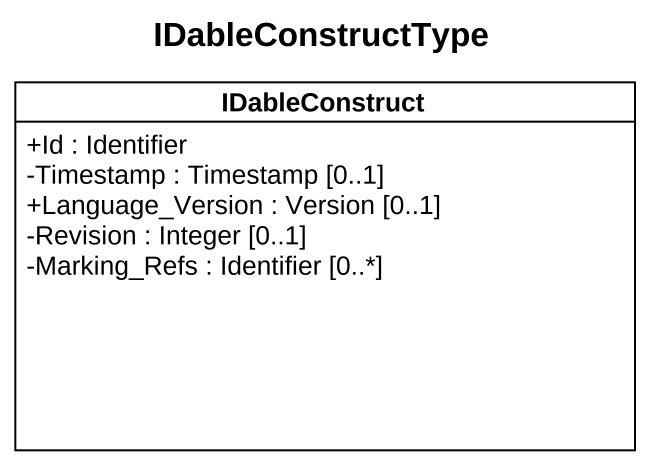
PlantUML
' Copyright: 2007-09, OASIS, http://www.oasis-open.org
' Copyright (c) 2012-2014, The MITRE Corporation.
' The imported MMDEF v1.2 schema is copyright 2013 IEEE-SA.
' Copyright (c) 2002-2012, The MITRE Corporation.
@startuml
title IDableConstructType
hide circle
hide empty members
skinparam classAttributeIconSize 0
class IDableConstruct {
  +Id : Identifier
  -Timestamp : Timestamp [0..1]
  +Language_Version : Version [0..1]
  -Revision : Integer [0..1]
  -Marking_Refs : Identifier [0..*]
}
@enduml
